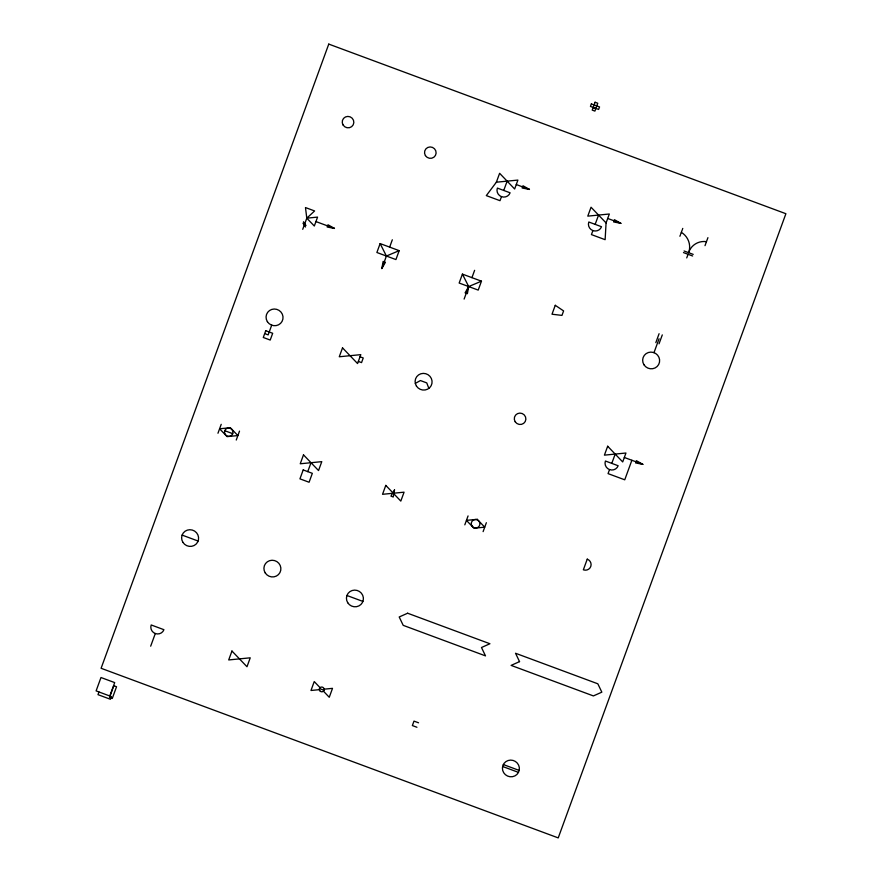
<?xml version="1.0" encoding="UTF-8"?>
<svg xmlns="http://www.w3.org/2000/svg" width="882" height="882" viewBox="0 0 882 882"><rect width="100%" height="100%" fill="white"/><g stroke="black" fill="none" stroke-linecap="round" stroke-linejoin="round"><path stroke-width="1.32" d="M606.077 222.925L591.039 207.226L587.787 216.134L609.33 214.006L606.077 222.925L605.129 239.684L591.436 234.601L592.902 230.577A6.791 6.604 26 0 1 588.812 222.01L601.524 226.729A6.791 6.604 26 0 1 592.902 230.577M381.84 268.547L383.13 261.436L385.423 262.285L381.84 268.547L386.404 256.034L380.131 243.586L376.879 252.495L395.93 259.573L399.182 250.653L380.131 243.586M462.411 274.115L468.684 286.562L467.383 293.673L465.101 292.824L468.684 286.562L481.462 281.182L478.209 290.101L459.158 283.034L462.411 274.115L481.462 281.182M98.96 691.984L97.99 694.663L110.415 699.272L111.397 696.604L96.105 690.893L100.989 677.519L114.693 682.602L109.82 695.986M217.964 433.249L221.217 424.33M150.679 646.186L155.298 633.53A6.791 6.604 26 0 1 151.197 624.963L163.92 629.693A6.791 6.604 26 0 1 155.298 633.53M302.724 229.32L306.793 218.174L305.47 207.557L314.609 210.952L306.793 218.174L314.312 226.024L317.564 217.104L306.793 218.174M271.711 325.16L268.161 334.884L265.603 333.936M236.255 440.03L239.507 431.111M307.763 471.627L311.015 462.708M389.657 247.114L392.325 239.783M496.368 182.21L499.62 173.302L514.647 189.002L517.899 180.082L496.368 182.21L486.313 195.606L500.006 200.688L501.483 196.653A6.791 6.604 26 0 1 497.382 188.087L510.105 192.805A6.791 6.604 26 0 1 501.483 196.653M464.119 299.075L468.684 286.562M471.936 277.643L474.615 270.322M503.743 190.446L507.139 181.152M464.814 524.834L468.066 515.926M483.104 531.625L486.357 522.706M595.163 224.37L598.558 215.076M679.901 236.266L680.397 234.921M680.65 234.204L680.915 233.476M681.213 232.683L681.632 231.525M681.874 230.864L682.238 229.849M682.503 229.133L682.767 228.405M609.528 469.588A6.791 6.604 26 0 0 618.15 465.74L605.427 461.021A6.791 6.604 26 0 0 609.528 469.588L608.062 473.623L624.743 479.808L631.876 460.272M611.788 463.381L615.184 454.087M655.833 342.624L659.086 333.705M686.736 257.908L688.059 254.292M653.992 352.668L659.063 338.754M659.041 343.815L662.294 334.895M705.005 245.659L707.926 237.655M415.312 383.383L420.416 380.55L426.767 382.909L428.839 388.4M386.404 256.034L399.182 250.653M319.339 689.658L310.982 690.485L314.235 681.566L320.067 687.662M324.157 689.173L332.514 688.346L329.262 697.265L323.429 691.168M529.443 189.432L522.177 187.998L522.993 185.771L529.443 189.432L516.279 184.536M620.873 223.344L613.607 221.922L614.423 219.695L620.873 223.344L607.698 218.46M334.454 228.438L327.189 227.005L328.005 224.778L334.454 228.438L315.932 221.569M642.846 464.351L635.58 462.918L636.396 460.691L642.846 464.351L624.324 457.471M593.123 107.593L595.813 108.585M684.068 250.984L693.208 254.38M683.484 252.594L692.624 255.989M360.032 356.78L363.241 357.971L361.543 362.601L358.346 361.422M224.734 430.692L232.738 433.668M346.924 595.493L362.921 601.425M182.111 535.098L198.108 541.041M418.564 722.799L413.989 721.112L412.368 725.566L416.932 727.264M319.46 688.566L324.036 690.264M503.313 764.54L519.189 770.427M502.608 766.48L518.484 772.378A8.533 8.302 26 0 0 510.568 760.108A8.533 8.302 26 0 0 503.721 772.753A8.533 8.302 26 0 0 518.418 772.5M303.496 221.746L305.999 225.572M302.967 223.179L305.481 227.016M681.334 232.33A17.298 16.824 26 0 1 688.644 252.682A16.549 16.096 26 0 1 706.46 241.657M394.519 489.896L393.229 497.007L390.935 496.158L394.519 489.896M328.765 44.1L101.099 668.28L558.229 837.9L785.895 213.72L328.765 44.1M113.811 685.722L109.533 697.43L112.279 698.445L116.545 686.736L113.811 685.722M265.747 330.706L263.277 337.475L270.212 340.055L272.681 333.286L265.747 330.706M231.955 651.037L228.703 659.945L250.234 657.818L246.982 666.737L231.955 651.037M303.496 454.858L300.244 463.778L321.787 461.65L318.534 470.558L303.496 454.858M342.525 347.861L339.272 356.769L360.815 354.641L357.563 363.56L342.525 347.861M303.199 469.93L299.946 478.849L309.086 482.245L312.338 473.325L303.199 469.93M385.787 485.387L382.534 494.306L404.066 492.178L400.814 501.097L385.787 485.387M591.359 103.9L590.444 106.413L598.613 109.445L599.539 106.931L591.359 103.9M595.074 102.235L592.208 110.096L594.898 111.099L597.764 103.238L595.074 102.235M555.263 305.304L552.011 314.224L561.966 315.392L563.598 310.927L555.263 305.304M607.665 446.237L604.413 455.145L625.955 453.017L622.703 461.936L607.665 446.237M587.247 559.144L583.355 569.816A5.832 5.678 26 0 0 590.764 566.509A5.832 5.678 26 0 0 587.247 559.144M407.627 613.222L399.204 616.981L403.206 625.349L485.497 655.877L481.484 647.509L489.918 643.75L407.627 613.222M519.542 661.632L511.119 665.392L593.399 695.92L601.833 692.161L597.82 683.793L515.54 653.264L519.542 661.632M230.356 427.726L219.596 428.784L227.104 436.634L237.875 435.576L230.356 427.726M477.206 519.311L466.446 520.38L473.954 528.23L484.725 527.16L477.206 519.311M425.411 155.585A5.832 5.678 26 0 0 435.454 155.419A5.832 5.678 26 0 0 430.096 146.941A5.832 5.678 26 0 0 425.411 155.585M343.12 125.057A5.832 5.678 26 0 0 353.175 124.88A5.832 5.678 26 0 0 347.806 116.413A5.832 5.678 26 0 0 343.12 125.057M643.959 364.762A8.533 8.302 26 0 0 658.656 364.52A8.533 8.302 26 0 0 650.817 352.116A8.533 8.302 26 0 0 643.959 364.762M515.176 421.739A5.832 5.678 26 0 0 525.22 421.563A5.832 5.678 26 0 0 519.862 413.096A5.832 5.678 26 0 0 515.176 421.739M416.414 386.029A8.533 8.302 26 0 0 431.111 385.776A8.533 8.302 26 0 0 423.261 373.384A8.533 8.302 26 0 0 416.414 386.029M267.367 321.665A8.533 8.302 26 0 0 282.064 321.412A8.533 8.302 26 0 0 274.225 309.02A8.533 8.302 26 0 0 267.367 321.665M471.914 525.97A4.366 4.245 26 0 0 479.422 525.837A4.366 4.245 26 0 0 475.42 519.509A4.366 4.245 26 0 0 471.914 525.97M225.13 434.319A4.267 4.156 26 0 0 232.484 434.22A4.267 4.156 26 0 0 228.581 428.013A4.267 4.156 26 0 0 225.13 434.319M347.74 602.759A8.533 8.302 26 0 0 362.436 602.505A8.533 8.302 26 0 0 354.597 590.113A8.533 8.302 26 0 0 347.74 602.759M265.217 572.903A8.533 8.302 26 0 0 279.914 572.65A8.533 8.302 26 0 0 272.064 560.257A8.533 8.302 26 0 0 265.217 572.903M182.927 542.364A8.533 8.302 26 0 0 197.623 542.121A8.533 8.302 26 0 0 189.784 529.718A8.533 8.302 26 0 0 182.927 542.364M319.703 690.639A2.437 2.37 26 0 0 323.892 690.573A2.437 2.37 26 0 0 321.654 687.034A2.437 2.37 26 0 0 319.703 690.639"/></g></svg>
